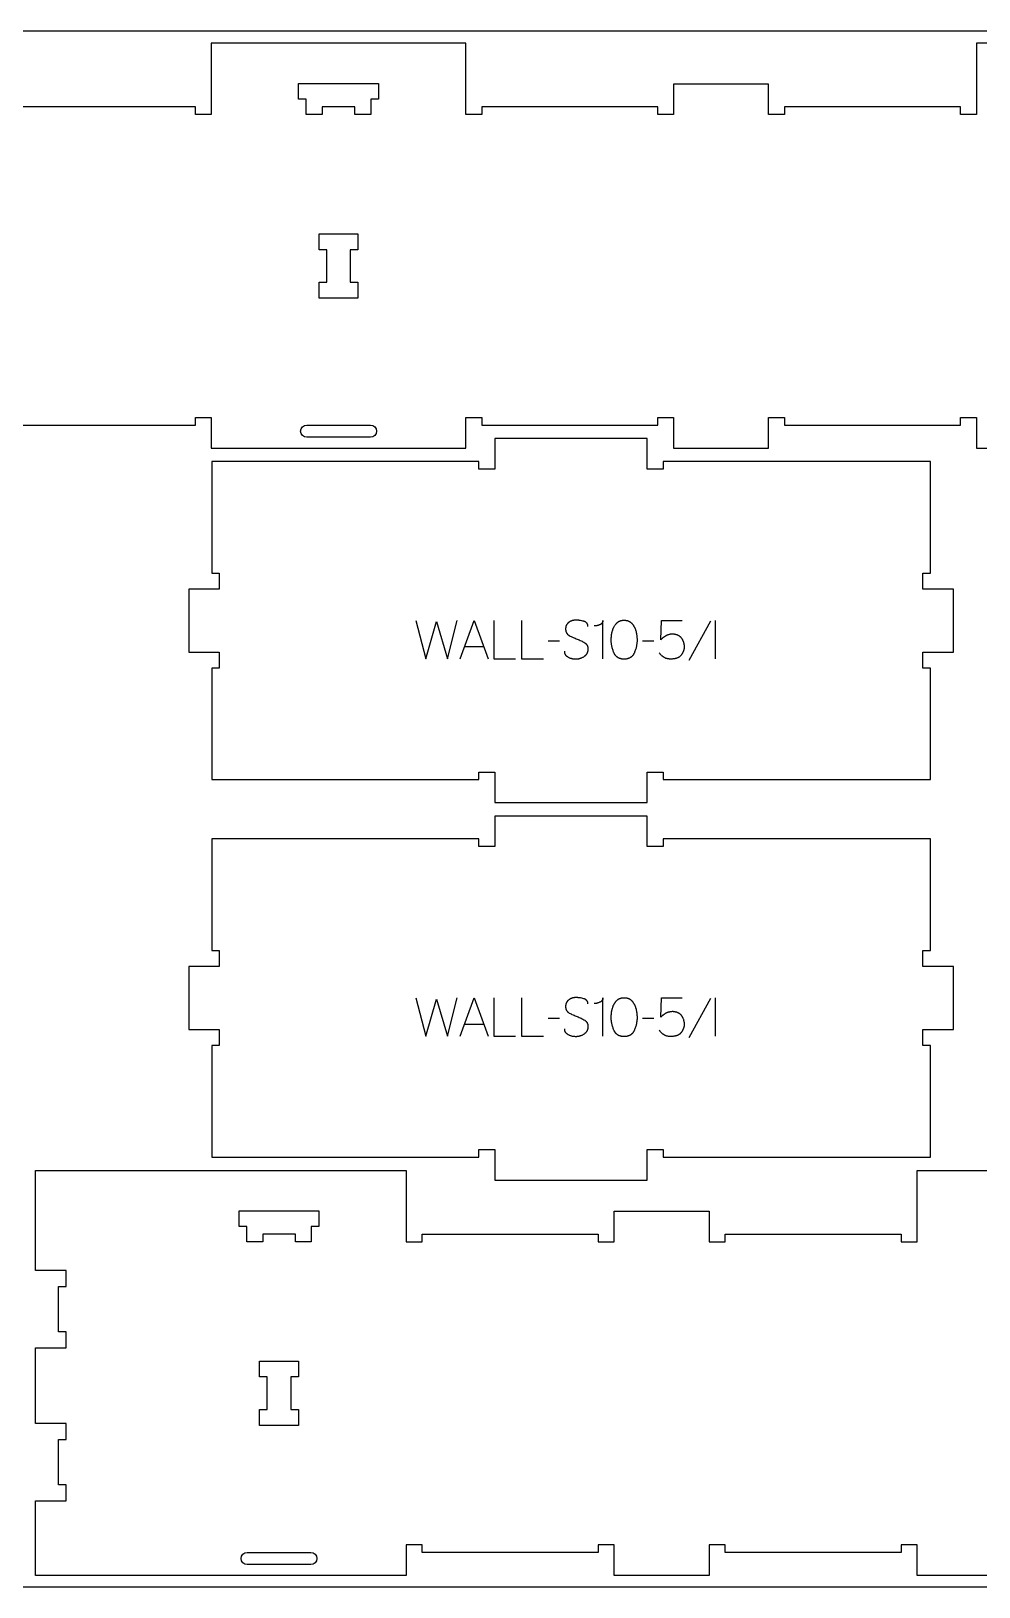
# Model space of a CAD drawing. Extents: x -7518 to -4335, y -10461 to -4867.
# Drawn here: x -6453 to -5710, y -8111 to -6891 of the extents above; entities that cross this region are included whole.
import ezdxf

# ---------------------------------------------------------------- set-up
doc = ezdxf.new("R2010")
doc.units = 0
for name, color, linetype in [('0_SHEET_SPRUCEPLY_2440X122', 1, 'CONTINUOUS'), ('1_ANYTOOL_1MMDEEP_LABELS_S', 2, 'CONTINUOUS'), ('3_ANYTOOL_CUTTHROUGH_INSID', 4, 'CONTINUOUS'), ('4_ANYTOOL_CUTTHROUGH_OUTSI', 5, 'CONTINUOUS')]:
    doc.layers.add(name, color=color, linetype=linetype)

msp = doc.modelspace()

# ---------------------------------------------------------------- linework, layer by layer
at = {"layer": '0_SHEET_SPRUCEPLY_2440X122'}
msp.add_lwpolyline([(-7146.3, -6891.2), (-7146.3, -8111.2), (-4706.3, -8111.2), (-4706.3, -6891.2)], close=True, dxfattribs=at)
at = {"layer": '1_ANYTOOL_1MMDEEP_LABELS_S'}
for points in [[(-6151.5, -7353.4), (-6143.8, -7383.4), (-6135.3, -7354.3), (-6126.8, -7383.4), (-6119.3, -7353.4)], [(-6116.8, -7383.4), (-6105.9, -7353.4), (-6094.8, -7383.4)], [(-6090.5, -7353.4), (-6090.5, -7383.4), (-6073.4, -7383.4)], [(-6068.7, -7353.4), (-6068.7, -7383.4), (-6051.6, -7383.4)], [(-6016.7, -7358), (-6016.7, -7357.8), (-6016.7, -7357.7), (-6016.7, -7357.6), (-6016.7, -7357.5), (-6016.8, -7357.5), (-6016.8, -7357.4), (-6016.8, -7357.3), (-6016.8, -7357.2), (-6016.8, -7357.1), (-6016.8, -7357), (-6016.8, -7356.9), (-6016.9, -7356.9), (-6016.9, -7356.8), (-6016.9, -7356.7), (-6016.9, -7356.6), (-6017, -7356.5), (-6017, -7356.5), (-6017, -7356.4), (-6017, -7356.3), (-6017.1, -7356.2), (-6017.1, -7356.2), (-6017.1, -7356.1), (-6017.2, -7356), (-6017.2, -7355.9), (-6017.3, -7355.9), (-6017.3, -7355.8), (-6017.4, -7355.7), (-6017.4, -7355.7), (-6017.4, -7355.6), (-6017.5, -7355.6), (-6017.5, -7355.5), (-6017.6, -7355.4), (-6017.6, -7355.4), (-6017.7, -7355.3), (-6017.8, -7355.2), (-6017.8, -7355.2), (-6017.9, -7355.1), (-6017.9, -7355.1), (-6018, -7355), (-6018.1, -7355), (-6018.1, -7354.9), (-6018.2, -7354.9), (-6018.3, -7354.8), (-6018.3, -7354.8), (-6018.4, -7354.7), (-6018.5, -7354.7), (-6018.6, -7354.6), (-6018.6, -7354.6), (-6018.7, -7354.5), (-6018.8, -7354.5), (-6018.9, -7354.4), (-6019.1, -7354.4), (-6019.2, -7354.3), (-6019.4, -7354.2), (-6019.6, -7354.1), (-6019.8, -7354.1), (-6020, -7354), (-6020.8, -7353.8), (-6021.6, -7353.6), (-6022.4, -7353.4), (-6023.2, -7353.3), (-6023.5, -7353.3), (-6023.9, -7353.2), (-6024.3, -7353.2), (-6024.7, -7353.1), (-6025, -7353.1), (-6025.4, -7353.1), (-6025.8, -7353.1), (-6026.1, -7353.1), (-6026.3, -7353.1), (-6026.5, -7353.1), (-6026.7, -7353.1), (-6026.9, -7353.1), (-6027.1, -7353.1), (-6027.3, -7353.1), (-6027.4, -7353.2), (-6027.6, -7353.2), (-6027.8, -7353.2), (-6028, -7353.3), (-6028.2, -7353.3), (-6028.4, -7353.3), (-6028.5, -7353.4), (-6028.7, -7353.4), (-6028.9, -7353.5), (-6029.1, -7353.5), (-6029.3, -7353.6), (-6029.4, -7353.7), (-6029.6, -7353.7), (-6029.8, -7353.8), (-6029.9, -7353.9), (-6030.1, -7353.9), (-6030.3, -7354), (-6030.4, -7354.1), (-6030.6, -7354.2), (-6030.8, -7354.3), (-6030.9, -7354.4), (-6031.1, -7354.5), (-6031.3, -7354.6), (-6031.4, -7354.7), (-6031.6, -7354.8), (-6031.7, -7354.9), (-6031.9, -7355), (-6032, -7355.1), (-6032.2, -7355.3), (-6032.3, -7355.4), (-6032.4, -7355.5), (-6032.6, -7355.6), (-6032.7, -7355.8), (-6032.8, -7355.9), (-6032.9, -7356), (-6033, -7356.2), (-6033.1, -7356.3), (-6033.2, -7356.5), (-6033.3, -7356.6), (-6033.4, -7356.8), (-6033.5, -7356.9), (-6033.6, -7357.1), (-6033.7, -7357.3), (-6033.7, -7357.4), (-6033.8, -7357.6), (-6033.9, -7357.8), (-6033.9, -7358), (-6034, -7358.1), (-6034, -7358.3), (-6034.1, -7358.5), (-6034.1, -7358.7), (-6034.1, -7358.9), (-6034.1, -7359.1), (-6034.2, -7359.3), (-6034.2, -7359.5), (-6034.2, -7359.7), (-6034.2, -7359.9), (-6034.2, -7360.1), (-6034.2, -7360.3), (-6034.2, -7360.5), (-6034.2, -7360.7), (-6034.2, -7360.9), (-6034.1, -7361.1), (-6034.1, -7361.3), (-6034.1, -7361.5), (-6034, -7361.7), (-6034, -7361.9), (-6033.9, -7362.1), (-6033.9, -7362.3), (-6033.8, -7362.4), (-6033.8, -7362.5), (-6033.7, -7362.6), (-6033.7, -7362.7), (-6033.7, -7362.8), (-6033.6, -7362.9), (-6033.6, -7362.9), (-6033.5, -7363), (-6033.5, -7363.1), (-6033.5, -7363.2), (-6033.4, -7363.3), (-6033.4, -7363.3), (-6033.3, -7363.4), (-6033.3, -7363.5), (-6033.2, -7363.6), (-6033.2, -7363.6), (-6033.1, -7363.7), (-6033, -7363.8), (-6033, -7363.8), (-6032.9, -7363.9), (-6032.9, -7364), (-6032.8, -7364.1), (-6032.7, -7364.1), (-6032.7, -7364.2), (-6032.6, -7364.3), (-6032.5, -7364.4), (-6032.3, -7364.5), (-6032.2, -7364.6), (-6032, -7364.7), (-6031.9, -7364.8), (-6031.7, -7365), (-6031.6, -7365.1), (-6031.4, -7365.2), (-6030.7, -7365.6), (-6029.9, -7365.9), (-6029.2, -7366.3), (-6028.4, -7366.7), (-6027.6, -7367), (-6026.8, -7367.3), (-6026, -7367.7), (-6025.2, -7368), (-6024.4, -7368.3), (-6023.6, -7368.6), (-6022.8, -7369), (-6022, -7369.3), (-6021.3, -7369.7), (-6020.6, -7370.1), (-6019.9, -7370.5), (-6019.2, -7370.9), (-6019, -7371), (-6018.8, -7371.1), (-6018.7, -7371.2), (-6018.6, -7371.3), (-6018.5, -7371.4), (-6018.5, -7371.4), (-6018.4, -7371.5), (-6018.3, -7371.6), (-6018.3, -7371.6), (-6018.2, -7371.7), (-6018.1, -7371.8), (-6018.1, -7371.8), (-6018, -7371.9), (-6017.9, -7372), (-6017.9, -7372), (-6017.8, -7372.1), (-6017.8, -7372.2), (-6017.7, -7372.2), (-6017.7, -7372.3), (-6017.6, -7372.4), (-6017.6, -7372.5), (-6017.5, -7372.6), (-6017.5, -7372.6), (-6017.4, -7372.7), (-6017.4, -7372.8), (-6017.3, -7372.9), (-6017.3, -7373), (-6017.3, -7373), (-6017.2, -7373.1), (-6017.2, -7373.2), (-6017.1, -7373.3), (-6017.1, -7373.4), (-6017.1, -7373.5), (-6017, -7373.6), (-6017, -7373.7), (-6017, -7373.7), (-6017, -7373.8), (-6016.9, -7374), (-6016.9, -7374.2), (-6016.8, -7374.4), (-6016.8, -7374.6), (-6016.8, -7374.8), (-6016.8, -7375), (-6016.7, -7375.2), (-6016.7, -7375.4), (-6016.7, -7375.7), (-6016.7, -7375.9), (-6016.8, -7376.1), (-6016.8, -7376.3), (-6016.8, -7376.6), (-6016.8, -7376.8), (-6016.8, -7377), (-6016.9, -7377.3), (-6016.9, -7377.5), (-6017, -7377.7), (-6017, -7377.9), (-6017.1, -7378.1), (-6017.1, -7378.3), (-6017.2, -7378.5), (-6017.3, -7378.7), (-6017.4, -7378.9), (-6017.4, -7379.1), (-6017.5, -7379.2), (-6017.6, -7379.4), (-6017.7, -7379.6), (-6017.8, -7379.8), (-6017.9, -7379.9), (-6018, -7380.1), (-6018.1, -7380.3), (-6018.3, -7380.4), (-6018.4, -7380.6), (-6018.5, -7380.7), (-6018.7, -7380.9), (-6018.8, -7381), (-6019, -7381.1), (-6019.1, -7381.3), (-6019.3, -7381.4), (-6019.4, -7381.5), (-6019.6, -7381.7), (-6019.8, -7381.8), (-6019.9, -7381.9), (-6020.3, -7382.1), (-6020.7, -7382.3), (-6021, -7382.5), (-6021.4, -7382.7), (-6021.8, -7382.9), (-6022.2, -7383), (-6022.3, -7383.1), (-6022.5, -7383.2), (-6022.7, -7383.2), (-6022.9, -7383.3), (-6023.1, -7383.3), (-6023.3, -7383.4), (-6023.5, -7383.4), (-6023.7, -7383.5), (-6023.9, -7383.5), (-6024.1, -7383.6), (-6024.3, -7383.6), (-6024.5, -7383.6), (-6024.7, -7383.7), (-6024.9, -7383.7), (-6025.3, -7383.7), (-6025.7, -7383.8), (-6026.1, -7383.8), (-6026.5, -7383.8), (-6027, -7383.7), (-6027.4, -7383.7), (-6027.8, -7383.7), (-6028.2, -7383.6), (-6028.5, -7383.6), (-6028.9, -7383.5), (-6029.3, -7383.4), (-6029.7, -7383.3), (-6030.1, -7383.2), (-6030.4, -7383.1), (-6030.8, -7382.9), (-6031.1, -7382.8), (-6031.5, -7382.6), (-6031.9, -7382.4), (-6032.2, -7382.2), (-6032.4, -7382.1), (-6032.5, -7382), (-6032.7, -7381.9), (-6032.8, -7381.8), (-6033, -7381.7), (-6033.1, -7381.6), (-6033.3, -7381.5), (-6033.4, -7381.3), (-6033.5, -7381.2), (-6033.6, -7381.1), (-6033.8, -7381), (-6033.9, -7380.8), (-6033.9, -7380.8), (-6034, -7380.7), (-6034, -7380.6), (-6034.1, -7380.5), (-6034.1, -7380.5), (-6034.2, -7380.4), (-6034.2, -7380.3), (-6034.3, -7380.3), (-6034.3, -7380.2), (-6034.3, -7380.1), (-6034.4, -7380), (-6034.4, -7380), (-6034.5, -7379.9), (-6034.5, -7379.8), (-6034.5, -7379.7), (-6034.6, -7379.7), (-6034.6, -7379.6), (-6034.6, -7379.5), (-6034.6, -7379.4), (-6034.7, -7379.3), (-6034.7, -7379.2), (-6034.8, -7379), (-6034.8, -7378.8), (-6034.8, -7378.7), (-6034.9, -7378.5), (-6034.9, -7378.3), (-6034.9, -7378.1), (-6034.9, -7377.9), (-6034.9, -7377.7), (-6034.9, -7377.5)], [(-6004.9, -7383.4), (-6004.9, -7353.4), (-6004.9, -7353.5), (-6004.9, -7353.7), (-6004.9, -7353.8), (-6005, -7354), (-6005, -7354.1), (-6005, -7354.2), (-6005.1, -7354.4), (-6005.1, -7354.5), (-6005.2, -7354.6), (-6005.2, -7354.8), (-6005.3, -7354.8), (-6005.3, -7354.9), (-6005.3, -7354.9), (-6005.4, -7355), (-6005.4, -7355.1), (-6005.4, -7355.1), (-6005.5, -7355.2), (-6005.5, -7355.2), (-6005.5, -7355.3), (-6005.6, -7355.3), (-6005.6, -7355.4), (-6005.7, -7355.4), (-6005.7, -7355.5), (-6005.7, -7355.6), (-6005.8, -7355.6), (-6005.8, -7355.7), (-6005.9, -7355.7), (-6005.9, -7355.8), (-6006, -7355.8), (-6006, -7355.9), (-6006.1, -7355.9), (-6006.1, -7355.9), (-6006.2, -7356), (-6006.3, -7356.1), (-6006.4, -7356.2), (-6006.6, -7356.3), (-6006.7, -7356.4), (-6006.8, -7356.4), (-6006.9, -7356.5), (-6007.1, -7356.6), (-6007.2, -7356.7), (-6007.3, -7356.7), (-6007.5, -7356.8), (-6007.8, -7356.9), (-6008, -7357), (-6008.3, -7357.1), (-6008.6, -7357.2), (-6008.9, -7357.3), (-6009.2, -7357.4), (-6009.4, -7357.4), (-6009.7, -7357.5), (-6010, -7357.6), (-6010.3, -7357.6), (-6010.5, -7357.7), (-6010.8, -7357.7), (-6011.1, -7357.7), (-6011.3, -7357.7), (-6011.6, -7357.7), (-6011.8, -7357.7)], [(-5960.8, -7378.7), (-5960.6, -7379), (-5960.4, -7379.2), (-5960.2, -7379.5), (-5960, -7379.8), (-5959.8, -7380), (-5959.5, -7380.3), (-5959.3, -7380.5), (-5959, -7380.7), (-5958.8, -7381), (-5958.5, -7381.2), (-5958.3, -7381.4), (-5958, -7381.6), (-5957.8, -7381.7), (-5957.5, -7381.9), (-5957.2, -7382.1), (-5956.9, -7382.2), (-5956.7, -7382.4), (-5956.4, -7382.5), (-5956.1, -7382.6), (-5955.8, -7382.8), (-5955.5, -7382.9), (-5955.2, -7383), (-5954.9, -7383), (-5954.6, -7383.1), (-5954.2, -7383.2), (-5953.9, -7383.3), (-5953.6, -7383.3), (-5953.3, -7383.3), (-5952.9, -7383.4), (-5952.6, -7383.4), (-5952.2, -7383.4), (-5951.9, -7383.4), (-5951.5, -7383.4), (-5951.1, -7383.4), (-5950.7, -7383.4), (-5950.3, -7383.4), (-5949.9, -7383.3), (-5949.5, -7383.3), (-5949.1, -7383.2), (-5948.7, -7383.2), (-5948.4, -7383.1), (-5948, -7383), (-5947.7, -7382.9), (-5947.3, -7382.8), (-5947, -7382.7), (-5946.7, -7382.6), (-5946.3, -7382.5), (-5946, -7382.4), (-5945.9, -7382.3), (-5945.7, -7382.2), (-5945.6, -7382.2), (-5945.4, -7382.1), (-5945.3, -7382), (-5945.1, -7381.9), (-5945, -7381.8), (-5944.8, -7381.7), (-5944.7, -7381.6), (-5944.6, -7381.5), (-5944.4, -7381.4), (-5944.3, -7381.3), (-5944.2, -7381.2), (-5944, -7381), (-5943.9, -7380.9), (-5943.8, -7380.8), (-5943.6, -7380.6), (-5943.5, -7380.5), (-5943.4, -7380.4), (-5943.3, -7380.2), (-5943.2, -7380.1), (-5943, -7379.9), (-5942.9, -7379.7), (-5942.8, -7379.6), (-5942.7, -7379.4), (-5942.6, -7379.2), (-5942.5, -7379.1), (-5942.4, -7378.9), (-5942.2, -7378.5), (-5942, -7378.1), (-5941.9, -7377.9), (-5941.8, -7377.6), (-5941.7, -7377.4), (-5941.6, -7377.1), (-5941.5, -7376.9), (-5941.4, -7376.6), (-5941.3, -7376.4), (-5941.3, -7376.2), (-5941.2, -7375.9), (-5941.2, -7375.7), (-5941.1, -7375.4), (-5941.1, -7375.2), (-5941.1, -7375), (-5941.1, -7374.7), (-5941, -7374.5), (-5941, -7374.2), (-5941, -7374), (-5941, -7373.7), (-5941.1, -7373.5), (-5941.1, -7373.2), (-5941.1, -7372.9), (-5941.1, -7372.7), (-5941.2, -7372.4), (-5941.2, -7372.2), (-5941.2, -7371.9), (-5941.3, -7371.7), (-5941.3, -7371.5), (-5941.4, -7371.2), (-5941.4, -7371), (-5941.5, -7370.8), (-5941.6, -7370.5), (-5941.6, -7370.3), (-5941.7, -7370.1), (-5941.8, -7369.9), (-5941.9, -7369.6), (-5942, -7369.4), (-5942.1, -7369.2), (-5942.2, -7369), (-5942.3, -7368.8), (-5942.4, -7368.6), (-5942.5, -7368.4), (-5942.6, -7368.2), (-5942.7, -7368), (-5942.9, -7367.8), (-5943, -7367.6), (-5943.1, -7367.4), (-5943.3, -7367.2), (-5943.4, -7367), (-5943.6, -7366.9), (-5943.7, -7366.7), (-5943.9, -7366.5), (-5944.1, -7366.4), (-5944.2, -7366.2), (-5944.4, -7366.1), (-5944.6, -7365.9), (-5944.8, -7365.8), (-5945, -7365.6), (-5945.1, -7365.5), (-5945.3, -7365.4), (-5945.5, -7365.3), (-5945.7, -7365.2), (-5945.9, -7365.1), (-5946.2, -7365), (-5946.4, -7364.9), (-5946.6, -7364.8), (-5946.8, -7364.7), (-5947, -7364.6), (-5947.3, -7364.5), (-5947.5, -7364.5), (-5947.8, -7364.4), (-5948, -7364.4), (-5948.2, -7364.3), (-5948.5, -7364.3), (-5948.8, -7364.2), (-5949, -7364.2), (-5949.3, -7364.2), (-5949.5, -7364.2), (-5949.8, -7364.1), (-5950.1, -7364.1), (-5950.4, -7364.1), (-5950.7, -7364.1), (-5951.1, -7364.2), (-5951.4, -7364.2), (-5951.8, -7364.2), (-5952.1, -7364.2), (-5952.4, -7364.3), (-5952.7, -7364.4), (-5953, -7364.4), (-5953.4, -7364.5), (-5953.7, -7364.6), (-5954, -7364.7), (-5954.3, -7364.8), (-5954.6, -7364.9), (-5954.8, -7365), (-5955.1, -7365.1), (-5955.4, -7365.3), (-5955.7, -7365.4), (-5955.9, -7365.6), (-5956.2, -7365.7), (-5956.5, -7365.9), (-5956.7, -7366.1), (-5957, -7366.3), (-5957.3, -7366.4), (-5957.5, -7366.6), (-5957.8, -7366.8), (-5958.1, -7367), (-5958.3, -7367.3), (-5958.6, -7367.5), (-5959.1, -7368), (-5959.6, -7368.5), (-5958.9, -7353.4), (-5942.7, -7353.4)], [(-5920.5, -7353.9), (-5937.7, -7384.7)], [(-5917, -7353.4), (-5917, -7383.4)], [(-6113.3, -7373.9), (-6098.4, -7373.9)], [(-6039, -7369.5), (-6047.8, -7369.6)], [(-5965.1, -7369.5), (-5973.9, -7369.6)], [(-6016.7, -7654), (-6016.7, -7653.8), (-6016.7, -7653.7), (-6016.7, -7653.6), (-6016.7, -7653.5), (-6016.8, -7653.5), (-6016.8, -7653.4), (-6016.8, -7653.3), (-6016.8, -7653.2), (-6016.8, -7653.1), (-6016.8, -7653), (-6016.8, -7652.9), (-6016.9, -7652.9), (-6016.9, -7652.8), (-6016.9, -7652.7), (-6016.9, -7652.6), (-6017, -7652.5), (-6017, -7652.5), (-6017, -7652.4), (-6017, -7652.3), (-6017.1, -7652.2), (-6017.1, -7652.2), (-6017.1, -7652.1), (-6017.2, -7652), (-6017.2, -7651.9), (-6017.3, -7651.9), (-6017.3, -7651.8), (-6017.4, -7651.7), (-6017.4, -7651.7), (-6017.4, -7651.6), (-6017.5, -7651.6), (-6017.5, -7651.5), (-6017.6, -7651.4), (-6017.6, -7651.4), (-6017.7, -7651.3), (-6017.8, -7651.2), (-6017.8, -7651.2), (-6017.9, -7651.1), (-6017.9, -7651.1), (-6018, -7651), (-6018.1, -7651), (-6018.1, -7650.9), (-6018.2, -7650.9), (-6018.3, -7650.8), (-6018.3, -7650.8), (-6018.4, -7650.7), (-6018.5, -7650.7), (-6018.6, -7650.6), (-6018.6, -7650.6), (-6018.7, -7650.5), (-6018.8, -7650.5), (-6018.9, -7650.4), (-6019.1, -7650.4), (-6019.2, -7650.3), (-6019.4, -7650.2), (-6019.6, -7650.1), (-6019.8, -7650.1), (-6020, -7650), (-6020.8, -7649.8), (-6021.6, -7649.6), (-6022.4, -7649.4), (-6023.2, -7649.3), (-6023.5, -7649.3), (-6023.9, -7649.2), (-6024.3, -7649.2), (-6024.7, -7649.1), (-6025, -7649.1), (-6025.4, -7649.1), (-6025.8, -7649.1), (-6026.1, -7649.1), (-6026.3, -7649.1), (-6026.5, -7649.1), (-6026.7, -7649.1), (-6026.9, -7649.1), (-6027.1, -7649.1), (-6027.3, -7649.1), (-6027.4, -7649.2), (-6027.6, -7649.2), (-6027.8, -7649.2), (-6028, -7649.3), (-6028.2, -7649.3), (-6028.4, -7649.3), (-6028.5, -7649.4), (-6028.7, -7649.4), (-6028.9, -7649.5), (-6029.1, -7649.5), (-6029.3, -7649.6), (-6029.4, -7649.7), (-6029.6, -7649.7), (-6029.8, -7649.8), (-6029.9, -7649.9), (-6030.1, -7649.9), (-6030.3, -7650), (-6030.4, -7650.1), (-6030.6, -7650.2), (-6030.8, -7650.3), (-6030.9, -7650.4), (-6031.1, -7650.5), (-6031.3, -7650.6), (-6031.4, -7650.7), (-6031.6, -7650.8), (-6031.7, -7650.9), (-6031.9, -7651), (-6032, -7651.1), (-6032.2, -7651.3), (-6032.3, -7651.4), (-6032.4, -7651.5), (-6032.6, -7651.6), (-6032.7, -7651.8), (-6032.8, -7651.9), (-6032.9, -7652), (-6033, -7652.2), (-6033.1, -7652.3), (-6033.2, -7652.5), (-6033.3, -7652.6), (-6033.4, -7652.8), (-6033.5, -7652.9), (-6033.6, -7653.1), (-6033.7, -7653.3), (-6033.7, -7653.4), (-6033.8, -7653.6), (-6033.9, -7653.8), (-6033.9, -7654), (-6034, -7654.1), (-6034, -7654.3), (-6034.1, -7654.5), (-6034.1, -7654.7), (-6034.1, -7654.9), (-6034.1, -7655.1), (-6034.2, -7655.3), (-6034.2, -7655.5), (-6034.2, -7655.7), (-6034.2, -7655.9), (-6034.2, -7656.1), (-6034.2, -7656.3), (-6034.2, -7656.5), (-6034.2, -7656.7), (-6034.2, -7656.9), (-6034.1, -7657.1), (-6034.1, -7657.3), (-6034.1, -7657.5), (-6034, -7657.7), (-6034, -7657.9), (-6033.9, -7658.1), (-6033.9, -7658.3), (-6033.8, -7658.4), (-6033.8, -7658.5), (-6033.7, -7658.6), (-6033.7, -7658.7), (-6033.7, -7658.8), (-6033.6, -7658.9), (-6033.6, -7658.9), (-6033.5, -7659), (-6033.5, -7659.1), (-6033.5, -7659.2), (-6033.4, -7659.3), (-6033.4, -7659.3), (-6033.3, -7659.4), (-6033.3, -7659.5), (-6033.2, -7659.6), (-6033.2, -7659.6), (-6033.1, -7659.7), (-6033, -7659.8), (-6033, -7659.8), (-6032.9, -7659.9), (-6032.9, -7660), (-6032.8, -7660.1), (-6032.7, -7660.1), (-6032.7, -7660.2), (-6032.6, -7660.3), (-6032.5, -7660.4), (-6032.3, -7660.5), (-6032.2, -7660.6), (-6032, -7660.7), (-6031.9, -7660.8), (-6031.7, -7661), (-6031.6, -7661.1), (-6031.4, -7661.2), (-6030.7, -7661.6), (-6029.9, -7661.9), (-6029.2, -7662.3), (-6028.4, -7662.7), (-6027.6, -7663), (-6026.8, -7663.3), (-6026, -7663.7), (-6025.2, -7664), (-6024.4, -7664.3), (-6023.6, -7664.6), (-6022.8, -7665), (-6022, -7665.3), (-6021.3, -7665.7), (-6020.6, -7666.1), (-6019.9, -7666.5), (-6019.2, -7666.9), (-6019, -7667), (-6018.8, -7667.1), (-6018.7, -7667.2), (-6018.6, -7667.3), (-6018.5, -7667.4), (-6018.5, -7667.4), (-6018.4, -7667.5), (-6018.3, -7667.6), (-6018.3, -7667.6), (-6018.2, -7667.7), (-6018.1, -7667.8), (-6018.1, -7667.8), (-6018, -7667.9), (-6017.9, -7668), (-6017.9, -7668), (-6017.8, -7668.1), (-6017.8, -7668.2), (-6017.7, -7668.2), (-6017.7, -7668.3), (-6017.6, -7668.4), (-6017.6, -7668.5), (-6017.5, -7668.6), (-6017.5, -7668.6), (-6017.4, -7668.7), (-6017.4, -7668.8), (-6017.3, -7668.9), (-6017.3, -7669), (-6017.3, -7669), (-6017.2, -7669.1), (-6017.2, -7669.2), (-6017.1, -7669.3), (-6017.1, -7669.4), (-6017.1, -7669.5), (-6017, -7669.6), (-6017, -7669.7), (-6017, -7669.7), (-6017, -7669.8), (-6016.9, -7670), (-6016.9, -7670.2), (-6016.8, -7670.4), (-6016.8, -7670.6), (-6016.8, -7670.8), (-6016.8, -7671), (-6016.7, -7671.2), (-6016.7, -7671.4), (-6016.7, -7671.7), (-6016.7, -7671.9), (-6016.8, -7672.1), (-6016.8, -7672.3), (-6016.8, -7672.6), (-6016.8, -7672.8), (-6016.8, -7673), (-6016.9, -7673.3), (-6016.9, -7673.5), (-6017, -7673.7), (-6017, -7673.9), (-6017.1, -7674.1), (-6017.1, -7674.3), (-6017.2, -7674.5), (-6017.3, -7674.7), (-6017.4, -7674.9), (-6017.4, -7675.1), (-6017.5, -7675.2), (-6017.6, -7675.4), (-6017.7, -7675.6), (-6017.8, -7675.8), (-6017.9, -7675.9), (-6018, -7676.1), (-6018.1, -7676.3), (-6018.3, -7676.4), (-6018.4, -7676.6), (-6018.5, -7676.7), (-6018.7, -7676.9), (-6018.8, -7677), (-6019, -7677.1), (-6019.1, -7677.3), (-6019.3, -7677.4), (-6019.4, -7677.5), (-6019.6, -7677.7), (-6019.8, -7677.8), (-6019.9, -7677.9), (-6020.3, -7678.1), (-6020.7, -7678.3), (-6021, -7678.5), (-6021.4, -7678.7), (-6021.8, -7678.9), (-6022.2, -7679), (-6022.3, -7679.1), (-6022.5, -7679.2), (-6022.7, -7679.2), (-6022.9, -7679.3), (-6023.1, -7679.3), (-6023.3, -7679.4), (-6023.5, -7679.4), (-6023.7, -7679.5), (-6023.9, -7679.5), (-6024.1, -7679.6), (-6024.3, -7679.6), (-6024.5, -7679.6), (-6024.7, -7679.7), (-6024.9, -7679.7), (-6025.3, -7679.7), (-6025.7, -7679.8), (-6026.1, -7679.8), (-6026.5, -7679.8), (-6027, -7679.7), (-6027.4, -7679.7), (-6027.8, -7679.7), (-6028.2, -7679.6), (-6028.5, -7679.6), (-6028.9, -7679.5), (-6029.3, -7679.4), (-6029.7, -7679.3), (-6030.1, -7679.2), (-6030.4, -7679.1), (-6030.8, -7678.9), (-6031.1, -7678.8), (-6031.5, -7678.6), (-6031.9, -7678.4), (-6032.2, -7678.2), (-6032.4, -7678.1), (-6032.5, -7678), (-6032.7, -7677.9), (-6032.8, -7677.8), (-6033, -7677.7), (-6033.1, -7677.6), (-6033.3, -7677.5), (-6033.4, -7677.3), (-6033.5, -7677.2), (-6033.6, -7677.1), (-6033.8, -7677), (-6033.9, -7676.8), (-6033.9, -7676.8), (-6034, -7676.7), (-6034, -7676.6), (-6034.1, -7676.5), (-6034.1, -7676.5), (-6034.2, -7676.4), (-6034.2, -7676.3), (-6034.3, -7676.3), (-6034.3, -7676.2), (-6034.3, -7676.1), (-6034.4, -7676), (-6034.4, -7676), (-6034.5, -7675.9), (-6034.5, -7675.8), (-6034.5, -7675.7), (-6034.6, -7675.7), (-6034.6, -7675.6), (-6034.6, -7675.5), (-6034.6, -7675.4), (-6034.7, -7675.3), (-6034.7, -7675.2), (-6034.8, -7675), (-6034.8, -7674.8), (-6034.8, -7674.7), (-6034.9, -7674.5), (-6034.9, -7674.3), (-6034.9, -7674.1), (-6034.9, -7673.9), (-6034.9, -7673.7), (-6034.9, -7673.5)], [(-6004.9, -7679.4), (-6004.9, -7649.4), (-6004.9, -7649.5), (-6004.9, -7649.7), (-6004.9, -7649.8), (-6005, -7650), (-6005, -7650.1), (-6005, -7650.2), (-6005.1, -7650.4), (-6005.1, -7650.5), (-6005.2, -7650.6), (-6005.2, -7650.8), (-6005.3, -7650.8), (-6005.3, -7650.9), (-6005.3, -7650.9), (-6005.4, -7651), (-6005.4, -7651.1), (-6005.4, -7651.1), (-6005.5, -7651.2), (-6005.5, -7651.2), (-6005.5, -7651.3), (-6005.6, -7651.3), (-6005.6, -7651.4), (-6005.7, -7651.4), (-6005.7, -7651.5), (-6005.7, -7651.6), (-6005.8, -7651.6), (-6005.8, -7651.7), (-6005.9, -7651.7), (-6005.9, -7651.8), (-6006, -7651.8), (-6006, -7651.9), (-6006.1, -7651.9), (-6006.1, -7651.9), (-6006.2, -7652), (-6006.3, -7652.1), (-6006.4, -7652.2), (-6006.6, -7652.3), (-6006.7, -7652.4), (-6006.8, -7652.4), (-6006.9, -7652.5), (-6007.1, -7652.6), (-6007.2, -7652.7), (-6007.3, -7652.7), (-6007.5, -7652.8), (-6007.8, -7652.9), (-6008, -7653), (-6008.3, -7653.1), (-6008.6, -7653.2), (-6008.9, -7653.3), (-6009.2, -7653.4), (-6009.4, -7653.4), (-6009.7, -7653.5), (-6010, -7653.6), (-6010.3, -7653.6), (-6010.5, -7653.7), (-6010.8, -7653.7), (-6011.1, -7653.7), (-6011.3, -7653.7), (-6011.6, -7653.7), (-6011.8, -7653.7)], [(-6151.5, -7649.4), (-6143.8, -7679.4), (-6135.3, -7650.3), (-6126.8, -7679.4), (-6119.3, -7649.4)], [(-6116.8, -7679.4), (-6105.9, -7649.4), (-6094.8, -7679.4)], [(-6090.5, -7649.4), (-6090.5, -7679.4), (-6073.4, -7679.4)], [(-6068.7, -7649.4), (-6068.7, -7679.4), (-6051.6, -7679.4)], [(-5960.8, -7674.7), (-5960.6, -7675), (-5960.4, -7675.2), (-5960.2, -7675.5), (-5960, -7675.8), (-5959.8, -7676), (-5959.5, -7676.3), (-5959.3, -7676.5), (-5959, -7676.7), (-5958.8, -7677), (-5958.5, -7677.2), (-5958.3, -7677.4), (-5958, -7677.6), (-5957.8, -7677.7), (-5957.5, -7677.9), (-5957.2, -7678.1), (-5956.9, -7678.2), (-5956.7, -7678.4), (-5956.4, -7678.5), (-5956.1, -7678.6), (-5955.8, -7678.8), (-5955.5, -7678.9), (-5955.2, -7679), (-5954.9, -7679), (-5954.6, -7679.1), (-5954.2, -7679.2), (-5953.9, -7679.3), (-5953.6, -7679.3), (-5953.3, -7679.3), (-5952.9, -7679.4), (-5952.6, -7679.4), (-5952.2, -7679.4), (-5951.9, -7679.4), (-5951.5, -7679.4), (-5951.1, -7679.4), (-5950.7, -7679.4), (-5950.3, -7679.4), (-5949.9, -7679.3), (-5949.5, -7679.3), (-5949.1, -7679.2), (-5948.7, -7679.2), (-5948.4, -7679.1), (-5948, -7679), (-5947.7, -7678.9), (-5947.3, -7678.8), (-5947, -7678.7), (-5946.7, -7678.6), (-5946.3, -7678.5), (-5946, -7678.4), (-5945.9, -7678.3), (-5945.7, -7678.2), (-5945.6, -7678.2), (-5945.4, -7678.1), (-5945.3, -7678), (-5945.1, -7677.9), (-5945, -7677.8), (-5944.8, -7677.7), (-5944.7, -7677.6), (-5944.6, -7677.5), (-5944.4, -7677.4), (-5944.3, -7677.3), (-5944.2, -7677.2), (-5944, -7677), (-5943.9, -7676.9), (-5943.8, -7676.8), (-5943.6, -7676.6), (-5943.5, -7676.5), (-5943.4, -7676.4), (-5943.3, -7676.2), (-5943.2, -7676.1), (-5943, -7675.9), (-5942.9, -7675.7), (-5942.8, -7675.6), (-5942.7, -7675.4), (-5942.6, -7675.2), (-5942.5, -7675.1), (-5942.4, -7674.9), (-5942.2, -7674.5), (-5942, -7674.1), (-5941.9, -7673.9), (-5941.8, -7673.6), (-5941.7, -7673.4), (-5941.6, -7673.1), (-5941.5, -7672.9), (-5941.4, -7672.6), (-5941.3, -7672.4), (-5941.3, -7672.2), (-5941.2, -7671.9), (-5941.2, -7671.7), (-5941.1, -7671.4), (-5941.1, -7671.2), (-5941.1, -7671), (-5941.1, -7670.7), (-5941, -7670.5), (-5941, -7670.2), (-5941, -7670), (-5941, -7669.7), (-5941.1, -7669.5), (-5941.1, -7669.2), (-5941.1, -7668.9), (-5941.1, -7668.7), (-5941.2, -7668.4), (-5941.2, -7668.2), (-5941.2, -7667.9), (-5941.3, -7667.7), (-5941.3, -7667.5), (-5941.4, -7667.2), (-5941.4, -7667), (-5941.5, -7666.8), (-5941.6, -7666.5), (-5941.6, -7666.3), (-5941.7, -7666.1), (-5941.8, -7665.9), (-5941.9, -7665.6), (-5942, -7665.4), (-5942.1, -7665.2), (-5942.2, -7665), (-5942.3, -7664.8), (-5942.4, -7664.6), (-5942.5, -7664.4), (-5942.6, -7664.2), (-5942.7, -7664), (-5942.9, -7663.8), (-5943, -7663.6), (-5943.1, -7663.4), (-5943.3, -7663.2), (-5943.4, -7663), (-5943.6, -7662.9), (-5943.7, -7662.7), (-5943.9, -7662.5), (-5944.1, -7662.4), (-5944.2, -7662.2), (-5944.4, -7662.1), (-5944.6, -7661.9), (-5944.8, -7661.8), (-5945, -7661.6), (-5945.1, -7661.5), (-5945.3, -7661.4), (-5945.5, -7661.3), (-5945.7, -7661.2), (-5945.9, -7661.1), (-5946.2, -7661), (-5946.4, -7660.9), (-5946.6, -7660.8), (-5946.8, -7660.7), (-5947, -7660.6), (-5947.3, -7660.5), (-5947.5, -7660.5), (-5947.8, -7660.4), (-5948, -7660.4), (-5948.2, -7660.3), (-5948.5, -7660.3), (-5948.8, -7660.2), (-5949, -7660.2), (-5949.3, -7660.2), (-5949.5, -7660.2), (-5949.8, -7660.1), (-5950.1, -7660.1), (-5950.4, -7660.1), (-5950.7, -7660.1), (-5951.1, -7660.2), (-5951.4, -7660.2), (-5951.8, -7660.2), (-5952.1, -7660.2), (-5952.4, -7660.3), (-5952.7, -7660.4), (-5953, -7660.4), (-5953.4, -7660.5), (-5953.7, -7660.6), (-5954, -7660.7), (-5954.3, -7660.8), (-5954.6, -7660.9), (-5954.8, -7661), (-5955.1, -7661.1), (-5955.4, -7661.3), (-5955.7, -7661.4), (-5955.9, -7661.6), (-5956.2, -7661.7), (-5956.5, -7661.9), (-5956.7, -7662.1), (-5957, -7662.3), (-5957.3, -7662.4), (-5957.5, -7662.6), (-5957.8, -7662.8), (-5958.1, -7663), (-5958.3, -7663.3), (-5958.6, -7663.5), (-5959.1, -7664), (-5959.6, -7664.5), (-5958.9, -7649.4), (-5942.7, -7649.4)], [(-5920.5, -7649.9), (-5937.7, -7680.7)], [(-5917, -7649.4), (-5917, -7679.4)], [(-6113.3, -7669.9), (-6098.4, -7669.9)], [(-6039, -7665.5), (-6047.8, -7665.6)], [(-5965.1, -7665.5), (-5973.9, -7665.6)]]:
    msp.add_lwpolyline(points, dxfattribs=at)
for points in [[(-5988.4, -7353.2), (-5988, -7353.2), (-5987.6, -7353.2), (-5987.4, -7353.2), (-5987.3, -7353.2), (-5987.1, -7353.2), (-5986.9, -7353.3), (-5986.7, -7353.3), (-5986.6, -7353.3), (-5986.4, -7353.3), (-5986.2, -7353.4), (-5986.1, -7353.4), (-5985.9, -7353.5), (-5985.8, -7353.5), (-5985.6, -7353.5), (-5985.5, -7353.6), (-5985.3, -7353.6), (-5985.2, -7353.7), (-5985, -7353.8), (-5984.9, -7353.8), (-5984.7, -7353.9), (-5984.6, -7353.9), (-5984.4, -7354), (-5984.3, -7354.1), (-5984.2, -7354.2), (-5984, -7354.2), (-5983.9, -7354.3), (-5983.8, -7354.4), (-5983.6, -7354.5), (-5983.5, -7354.6), (-5983.4, -7354.7), (-5983.1, -7354.9), (-5982.9, -7355.1), (-5982.7, -7355.3), (-5982.4, -7355.5), (-5982.2, -7355.7), (-5982, -7355.9), (-5981.8, -7356.2), (-5981.6, -7356.4), (-5981.4, -7356.7), (-5981.2, -7356.9), (-5981.1, -7357.2), (-5980.9, -7357.4), (-5980.7, -7357.7), (-5980.6, -7358), (-5980.4, -7358.3), (-5980.3, -7358.5), (-5980.1, -7358.8), (-5980, -7359.1), (-5979.8, -7359.4), (-5979.7, -7359.7), (-5979.6, -7360), (-5979.5, -7360.4), (-5979.4, -7360.7), (-5979.3, -7361), (-5979.2, -7361.3), (-5979.1, -7361.6), (-5979, -7361.9), (-5978.9, -7362.3), (-5978.8, -7362.6), (-5978.8, -7362.9), (-5978.6, -7363.6), (-5978.5, -7364.3), (-5978.4, -7365), (-5978.4, -7365.6), (-5978.3, -7366.3), (-5978.3, -7366.9), (-5978.2, -7367.6), (-5978.2, -7368.2), (-5978.2, -7368.8), (-5978.2, -7369.4), (-5978.2, -7370), (-5978.3, -7370.7), (-5978.3, -7371.3), (-5978.4, -7371.9), (-5978.5, -7372.5), (-5978.6, -7373.1), (-5978.7, -7373.7), (-5978.9, -7374.4), (-5979, -7375), (-5979.2, -7375.6), (-5979.4, -7376.2), (-5979.6, -7376.8), (-5979.8, -7377.5), (-5980.1, -7378.1), (-5980.3, -7378.7), (-5980.5, -7379), (-5980.6, -7379.3), (-5980.7, -7379.6), (-5980.8, -7379.7), (-5980.9, -7379.9), (-5981, -7380), (-5981.1, -7380.1), (-5981.2, -7380.3), (-5981.2, -7380.4), (-5981.3, -7380.5), (-5981.4, -7380.6), (-5981.5, -7380.8), (-5981.6, -7380.9), (-5981.7, -7381), (-5981.8, -7381.1), (-5981.9, -7381.2), (-5982, -7381.3), (-5982.1, -7381.4), (-5982.2, -7381.5), (-5982.3, -7381.6), (-5982.4, -7381.7), (-5982.6, -7381.8), (-5982.7, -7381.9), (-5982.8, -7382), (-5982.9, -7382.1), (-5983, -7382.2), (-5983.1, -7382.3), (-5983.3, -7382.4), (-5983.4, -7382.4), (-5983.5, -7382.5), (-5983.6, -7382.6), (-5983.8, -7382.7), (-5983.9, -7382.7), (-5984, -7382.8), (-5984.2, -7382.9), (-5984.3, -7382.9), (-5984.5, -7383), (-5984.6, -7383), (-5984.7, -7383.1), (-5984.9, -7383.1), (-5985, -7383.2), (-5985.2, -7383.2), (-5985.3, -7383.3), (-5985.5, -7383.3), (-5985.6, -7383.4), (-5985.9, -7383.4), (-5986.3, -7383.5), (-5986.6, -7383.6), (-5986.9, -7383.6), (-5987.3, -7383.6), (-5987.6, -7383.7), (-5988, -7383.7), (-5988.4, -7383.7), (-5988.7, -7383.7), (-5989.1, -7383.7), (-5989.4, -7383.6), (-5989.8, -7383.6), (-5990.1, -7383.6), (-5990.4, -7383.5), (-5990.7, -7383.4), (-5990.9, -7383.4), (-5991.1, -7383.4), (-5991.2, -7383.3), (-5991.4, -7383.3), (-5991.5, -7383.2), (-5991.7, -7383.2), (-5991.8, -7383.1), (-5991.9, -7383.1), (-5992.1, -7383), (-5992.2, -7383), (-5992.4, -7382.9), (-5992.5, -7382.8), (-5992.6, -7382.8), (-5992.8, -7382.7), (-5992.9, -7382.6), (-5993, -7382.6), (-5993.2, -7382.5), (-5993.3, -7382.4), (-5993.4, -7382.3), (-5993.5, -7382.3), (-5993.6, -7382.2), (-5993.8, -7382.1), (-5993.9, -7382), (-5994, -7381.9), (-5994.1, -7381.8), (-5994.2, -7381.7), (-5994.3, -7381.6), (-5994.4, -7381.5), (-5994.5, -7381.4), (-5994.6, -7381.3), (-5994.7, -7381.2), (-5994.8, -7381.1), (-5994.9, -7381), (-5995, -7380.9), (-5995.1, -7380.7), (-5995.2, -7380.6), (-5995.3, -7380.5), (-5995.4, -7380.4), (-5995.5, -7380.2), (-5995.6, -7380.1), (-5995.7, -7380), (-5995.7, -7379.8), (-5995.8, -7379.7), (-5995.9, -7379.6), (-5996, -7379.3), (-5996.2, -7379), (-5996.3, -7378.7), (-5996.6, -7378), (-5996.8, -7377.4), (-5997, -7376.8), (-5997.2, -7376.2), (-5997.4, -7375.5), (-5997.6, -7374.9), (-5997.8, -7374.3), (-5997.9, -7373.7), (-5998, -7373.1), (-5998.1, -7372.4), (-5998.2, -7371.8), (-5998.3, -7371.2), (-5998.4, -7370.6), (-5998.4, -7370), (-5998.4, -7369.4), (-5998.4, -7368.8), (-5998.4, -7368.1), (-5998.4, -7367.5), (-5998.4, -7366.9), (-5998.3, -7366.2), (-5998.2, -7365.6), (-5998.2, -7364.9), (-5998.1, -7364.3), (-5998, -7363.6), (-5997.9, -7363.2), (-5997.9, -7362.9), (-5997.8, -7362.6), (-5997.7, -7362.2), (-5997.6, -7361.9), (-5997.5, -7361.6), (-5997.4, -7361.3), (-5997.3, -7360.9), (-5997.2, -7360.6), (-5997.1, -7360.3), (-5997, -7360), (-5996.9, -7359.7), (-5996.8, -7359.4), (-5996.6, -7359.1), (-5996.5, -7358.8), (-5996.4, -7358.5), (-5996.2, -7358.2), (-5996.1, -7358), (-5995.9, -7357.7), (-5995.7, -7357.4), (-5995.6, -7357.2), (-5995.4, -7356.9), (-5995.2, -7356.6), (-5995, -7356.4), (-5994.8, -7356.2), (-5994.6, -7355.9), (-5994.4, -7355.7), (-5994.2, -7355.5), (-5994, -7355.3), (-5993.7, -7355.1), (-5993.5, -7354.9), (-5993.3, -7354.7), (-5993.1, -7354.6), (-5993, -7354.5), (-5992.9, -7354.4), (-5992.8, -7354.3), (-5992.6, -7354.2), (-5992.5, -7354.2), (-5992.4, -7354.1), (-5992.2, -7354), (-5992.1, -7353.9), (-5991.9, -7353.9), (-5991.8, -7353.8), (-5991.7, -7353.8), (-5991.5, -7353.7), (-5991.4, -7353.6), (-5991.2, -7353.6), (-5991.1, -7353.5), (-5990.9, -7353.5), (-5990.7, -7353.5), (-5990.6, -7353.4), (-5990.4, -7353.4), (-5990.3, -7353.3), (-5990.1, -7353.3), (-5989.9, -7353.3), (-5989.8, -7353.3), (-5989.6, -7353.2), (-5989.4, -7353.2), (-5989.3, -7353.2), (-5989.1, -7353.2), (-5988.7, -7353.2)], [(-5988.4, -7649.2), (-5988, -7649.2), (-5987.6, -7649.2), (-5987.4, -7649.2), (-5987.3, -7649.2), (-5987.1, -7649.2), (-5986.9, -7649.3), (-5986.7, -7649.3), (-5986.6, -7649.3), (-5986.4, -7649.3), (-5986.2, -7649.4), (-5986.1, -7649.4), (-5985.9, -7649.5), (-5985.8, -7649.5), (-5985.6, -7649.5), (-5985.5, -7649.6), (-5985.3, -7649.6), (-5985.2, -7649.7), (-5985, -7649.8), (-5984.9, -7649.8), (-5984.7, -7649.9), (-5984.6, -7649.9), (-5984.4, -7650), (-5984.3, -7650.1), (-5984.2, -7650.2), (-5984, -7650.2), (-5983.9, -7650.3), (-5983.8, -7650.4), (-5983.6, -7650.5), (-5983.5, -7650.6), (-5983.4, -7650.7), (-5983.1, -7650.9), (-5982.9, -7651.1), (-5982.7, -7651.3), (-5982.4, -7651.5), (-5982.2, -7651.7), (-5982, -7651.9), (-5981.8, -7652.2), (-5981.6, -7652.4), (-5981.4, -7652.7), (-5981.2, -7652.9), (-5981.1, -7653.2), (-5980.9, -7653.4), (-5980.7, -7653.7), (-5980.6, -7654), (-5980.4, -7654.3), (-5980.3, -7654.5), (-5980.1, -7654.8), (-5980, -7655.1), (-5979.8, -7655.4), (-5979.7, -7655.7), (-5979.6, -7656), (-5979.5, -7656.4), (-5979.4, -7656.7), (-5979.3, -7657), (-5979.2, -7657.3), (-5979.1, -7657.6), (-5979, -7657.9), (-5978.9, -7658.3), (-5978.8, -7658.6), (-5978.8, -7658.9), (-5978.6, -7659.6), (-5978.5, -7660.3), (-5978.4, -7661), (-5978.4, -7661.6), (-5978.3, -7662.3), (-5978.3, -7662.9), (-5978.2, -7663.6), (-5978.2, -7664.2), (-5978.2, -7664.8), (-5978.2, -7665.4), (-5978.2, -7666), (-5978.3, -7666.7), (-5978.3, -7667.3), (-5978.4, -7667.9), (-5978.5, -7668.5), (-5978.6, -7669.1), (-5978.7, -7669.7), (-5978.9, -7670.4), (-5979, -7671), (-5979.2, -7671.6), (-5979.4, -7672.2), (-5979.6, -7672.8), (-5979.8, -7673.5), (-5980.1, -7674.1), (-5980.3, -7674.7), (-5980.5, -7675), (-5980.6, -7675.3), (-5980.7, -7675.6), (-5980.8, -7675.7), (-5980.9, -7675.9), (-5981, -7676), (-5981.1, -7676.1), (-5981.2, -7676.3), (-5981.2, -7676.4), (-5981.3, -7676.5), (-5981.4, -7676.6), (-5981.5, -7676.8), (-5981.6, -7676.9), (-5981.7, -7677), (-5981.8, -7677.1), (-5981.9, -7677.2), (-5982, -7677.3), (-5982.1, -7677.4), (-5982.2, -7677.5), (-5982.3, -7677.6), (-5982.4, -7677.7), (-5982.6, -7677.8), (-5982.7, -7677.9), (-5982.8, -7678), (-5982.9, -7678.1), (-5983, -7678.2), (-5983.1, -7678.3), (-5983.3, -7678.4), (-5983.4, -7678.4), (-5983.5, -7678.5), (-5983.6, -7678.6), (-5983.8, -7678.7), (-5983.9, -7678.7), (-5984, -7678.8), (-5984.2, -7678.9), (-5984.3, -7678.9), (-5984.5, -7679), (-5984.6, -7679), (-5984.7, -7679.1), (-5984.9, -7679.1), (-5985, -7679.2), (-5985.2, -7679.2), (-5985.3, -7679.3), (-5985.5, -7679.3), (-5985.6, -7679.4), (-5985.9, -7679.4), (-5986.3, -7679.5), (-5986.6, -7679.6), (-5986.9, -7679.6), (-5987.3, -7679.6), (-5987.6, -7679.7), (-5988, -7679.7), (-5988.4, -7679.7), (-5988.7, -7679.7), (-5989.1, -7679.7), (-5989.4, -7679.6), (-5989.8, -7679.6), (-5990.1, -7679.6), (-5990.4, -7679.5), (-5990.7, -7679.4), (-5990.9, -7679.4), (-5991.1, -7679.4), (-5991.2, -7679.3), (-5991.4, -7679.3), (-5991.5, -7679.2), (-5991.7, -7679.2), (-5991.8, -7679.1), (-5991.9, -7679.1), (-5992.1, -7679), (-5992.2, -7679), (-5992.4, -7678.9), (-5992.5, -7678.8), (-5992.6, -7678.8), (-5992.8, -7678.7), (-5992.9, -7678.6), (-5993, -7678.6), (-5993.2, -7678.5), (-5993.3, -7678.4), (-5993.4, -7678.3), (-5993.5, -7678.3), (-5993.6, -7678.2), (-5993.8, -7678.1), (-5993.9, -7678), (-5994, -7677.9), (-5994.1, -7677.8), (-5994.2, -7677.7), (-5994.3, -7677.6), (-5994.4, -7677.5), (-5994.5, -7677.4), (-5994.6, -7677.3), (-5994.7, -7677.2), (-5994.8, -7677.1), (-5994.9, -7677), (-5995, -7676.9), (-5995.1, -7676.7), (-5995.2, -7676.6), (-5995.3, -7676.5), (-5995.4, -7676.4), (-5995.5, -7676.2), (-5995.6, -7676.1), (-5995.7, -7676), (-5995.7, -7675.8), (-5995.8, -7675.7), (-5995.9, -7675.6), (-5996, -7675.3), (-5996.2, -7675), (-5996.3, -7674.7), (-5996.6, -7674), (-5996.8, -7673.4), (-5997, -7672.8), (-5997.2, -7672.2), (-5997.4, -7671.5), (-5997.6, -7670.9), (-5997.8, -7670.3), (-5997.9, -7669.7), (-5998, -7669.1), (-5998.1, -7668.4), (-5998.2, -7667.8), (-5998.3, -7667.2), (-5998.4, -7666.6), (-5998.4, -7666), (-5998.4, -7665.4), (-5998.4, -7664.8), (-5998.4, -7664.1), (-5998.4, -7663.5), (-5998.4, -7662.9), (-5998.3, -7662.2), (-5998.2, -7661.6), (-5998.2, -7660.9), (-5998.1, -7660.3), (-5998, -7659.6), (-5997.9, -7659.2), (-5997.9, -7658.9), (-5997.8, -7658.6), (-5997.7, -7658.2), (-5997.6, -7657.9), (-5997.5, -7657.6), (-5997.4, -7657.3), (-5997.3, -7656.9), (-5997.2, -7656.6), (-5997.1, -7656.3), (-5997, -7656), (-5996.9, -7655.7), (-5996.8, -7655.4), (-5996.6, -7655.1), (-5996.5, -7654.8), (-5996.4, -7654.5), (-5996.2, -7654.2), (-5996.1, -7654), (-5995.9, -7653.7), (-5995.7, -7653.4), (-5995.6, -7653.2), (-5995.4, -7652.9), (-5995.2, -7652.6), (-5995, -7652.4), (-5994.8, -7652.2), (-5994.6, -7651.9), (-5994.4, -7651.7), (-5994.2, -7651.5), (-5994, -7651.3), (-5993.7, -7651.1), (-5993.5, -7650.9), (-5993.3, -7650.7), (-5993.1, -7650.6), (-5993, -7650.5), (-5992.9, -7650.4), (-5992.8, -7650.3), (-5992.6, -7650.2), (-5992.5, -7650.2), (-5992.4, -7650.1), (-5992.2, -7650), (-5992.1, -7649.9), (-5991.9, -7649.9), (-5991.8, -7649.8), (-5991.7, -7649.8), (-5991.5, -7649.7), (-5991.4, -7649.6), (-5991.2, -7649.6), (-5991.1, -7649.5), (-5990.9, -7649.5), (-5990.7, -7649.5), (-5990.6, -7649.4), (-5990.4, -7649.4), (-5990.3, -7649.3), (-5990.1, -7649.3), (-5989.9, -7649.3), (-5989.8, -7649.3), (-5989.6, -7649.2), (-5989.4, -7649.2), (-5989.3, -7649.2), (-5989.1, -7649.2), (-5988.7, -7649.2)]]:
    msp.add_lwpolyline(points, close=True, dxfattribs=at)
at = {"layer": '3_ANYTOOL_CUTTHROUGH_INSID', "color": 4}
for points in [[(-6225, -6950.7), (-6225, -6956.7), (-6237.5, -6956.7), (-6237.5, -6944.7), (-6243.5, -6944.7), (-6243.5, -6932.2), (-6181, -6932.2), (-6181, -6944.7), (-6187, -6944.7), (-6187, -6956.7), (-6199.5, -6956.7), (-6199.5, -6950.7)], [(-6203, -7062.6), (-6203, -7088.1), (-6197, -7088.1), (-6197, -7100.6), (-6227.5, -7100.6), (-6227.5, -7088.1), (-6221.5, -7088.1), (-6221.5, -7062.6), (-6227.5, -7062.6), (-6227.5, -7050.1), (-6197, -7050.1), (-6197, -7062.6)], [(-6246.1, -7834.7), (-6271.6, -7834.7), (-6271.6, -7840.7), (-6284.1, -7840.7), (-6284.1, -7828.7), (-6290.1, -7828.7), (-6290.1, -7816.2), (-6227.6, -7816.2), (-6227.6, -7828.7), (-6233.6, -7828.7), (-6233.6, -7840.7), (-6246.1, -7840.7)], [(-6268.1, -7946.6), (-6274.1, -7946.6), (-6274.1, -7934.1), (-6243.6, -7934.1), (-6243.6, -7946.6), (-6249.6, -7946.6), (-6249.6, -7972.1), (-6243.6, -7972.1), (-6243.6, -7984.6), (-6274.1, -7984.6), (-6274.1, -7972.1), (-6268.1, -7972.1)]]:
    msp.add_lwpolyline(points, close=True, dxfattribs=at)
for points in [[(-6187.2, -7209.7), (-6237.2, -7209.7, -1), (-6237.2, -7200.2), (-6187.2, -7200.2, -1)], [(-6283.9, -8093.7, -1), (-6283.9, -8084.2), (-6233.9, -8084.2, -1), (-6233.9, -8093.7)]]:
    msp.add_lwpolyline(points, format="xyb", close=True, dxfattribs=at)
at = {"layer": '4_ANYTOOL_CUTTHROUGH_OUTSI', "color": 5}
for points in [[(-5512.5, -6900.7), (-5712, -6900.7), (-5712, -6956.7), (-5724.5, -6956.7), (-5724.5, -6950.7), (-5862.5, -6950.7), (-5862.5, -6956.7), (-5875, -6956.7), (-5875, -6932.7), (-5949.5, -6932.7), (-5949.5, -6956.7), (-5962, -6956.7), (-5962, -6950.7), (-6100, -6950.7), (-6100, -6956.7), (-6112.5, -6956.7), (-6112.5, -6900.7), (-6312, -6900.7), (-6312, -6956.7), (-6324.5, -6956.7), (-6324.5, -6950.7), (-6462.5, -6950.7)], [(-6462.5, -7200.2), (-6324.5, -7200.2), (-6324.5, -7194.2), (-6312, -7194.2), (-6312, -7218.2), (-6112.5, -7218.2), (-6112.5, -7194.2), (-6100, -7194.2), (-6100, -7200.2), (-5962, -7200.2), (-5962, -7194.2), (-5949.5, -7194.2), (-5949.5, -7218.2), (-5875, -7218.2), (-5875, -7194.2), (-5862.5, -7194.2), (-5862.5, -7200.2), (-5724.5, -7200.2), (-5724.5, -7194.2), (-5712, -7194.2), (-5712, -7218.2), (-5512.5, -7218.2)], [(-5559.1, -8102.2), (-5758.6, -8102.2), (-5758.6, -8078.2), (-5771.1, -8078.2), (-5771.1, -8084.2), (-5909.1, -8084.2), (-5909.1, -8078.2), (-5921.6, -8078.2), (-5921.6, -8102.2), (-5996.1, -8102.2), (-5996.1, -8078.2), (-6008.6, -8078.2), (-6008.6, -8084.2), (-6108.9, -8084.2), (-6108.9, -8084.2), (-6146.6, -8084.2), (-6146.6, -8078.2), (-6159.1, -8078.2), (-6159.1, -8102.2), (-6159.1, -8102.2), (-6449.7, -8102.2), (-6449.7, -8043.7), (-6425.7, -8043.7), (-6425.7, -8031.2), (-6431.7, -8031.2), (-6431.7, -7995.7), (-6425.7, -7995.7), (-6425.7, -7983.2), (-6449.7, -7983.2), (-6449.7, -7923.7), (-6425.7, -7923.7), (-6425.7, -7911.2), (-6431.7, -7911.2), (-6431.7, -7875.7), (-6425.7, -7875.7), (-6425.7, -7863.2), (-6449.7, -7863.2), (-6449.7, -7816.4), (-6449.7, -7804.4), (-6449.7, -7784.7), (-6159.1, -7784.7), (-6159.1, -7840.7), (-6146.6, -7840.7), (-6146.6, -7834.7), (-6108.9, -7834.7), (-6008.6, -7834.7), (-6008.6, -7840.7), (-5996.1, -7840.7), (-5996.1, -7816.7), (-5921.6, -7816.7), (-5921.6, -7840.7), (-5909.1, -7840.7), (-5909.1, -7834.7), (-5771.1, -7834.7), (-5771.1, -7840.7), (-5758.6, -7840.7), (-5758.6, -7784.7), (-5559.1, -7784.7)]]:
    msp.add_lwpolyline(points, dxfattribs=at)
for points in [[(-6102.2, -7228.7), (-6311.7, -7228.7), (-6311.7, -7316.2), (-6305.7, -7316.2), (-6305.7, -7328.7), (-6329.7, -7328.7), (-6329.7, -7378.2), (-6305.7, -7378.2), (-6305.7, -7390.7), (-6311.7, -7390.7), (-6311.7, -7478.2), (-6102.2, -7478.2), (-6102.2, -7472.2), (-6089.7, -7472.2), (-6089.7, -7496.2), (-5970.2, -7496.2), (-5970.2, -7472.2), (-5957.7, -7472.2), (-5957.7, -7478.2), (-5748.2, -7478.2), (-5748.2, -7390.7), (-5754.2, -7390.7), (-5754.2, -7378.2), (-5730.2, -7378.2), (-5730.2, -7328.7), (-5754.2, -7328.7), (-5754.2, -7316.2), (-5748.2, -7316.2), (-5748.2, -7228.7), (-5957.7, -7228.7), (-5957.7, -7234.7), (-5970.2, -7234.7), (-5970.2, -7210.7), (-6089.7, -7210.7), (-6089.7, -7234.7), (-6102.2, -7234.7)], [(-6102.2, -7524.7), (-6311.7, -7524.7), (-6311.7, -7612.2), (-6305.7, -7612.2), (-6305.7, -7624.7), (-6329.7, -7624.7), (-6329.7, -7674.2), (-6305.7, -7674.2), (-6305.7, -7686.7), (-6311.7, -7686.7), (-6311.7, -7774.2), (-6102.2, -7774.2), (-6102.2, -7768.2), (-6089.7, -7768.2), (-6089.7, -7792.2), (-5970.2, -7792.2), (-5970.2, -7768.2), (-5957.7, -7768.2), (-5957.7, -7774.2), (-5748.2, -7774.2), (-5748.2, -7686.7), (-5754.2, -7686.7), (-5754.2, -7674.2), (-5730.2, -7674.2), (-5730.2, -7624.7), (-5754.2, -7624.7), (-5754.2, -7612.2), (-5748.2, -7612.2), (-5748.2, -7524.7), (-5957.7, -7524.7), (-5957.7, -7530.7), (-5970.2, -7530.7), (-5970.2, -7506.7), (-6089.7, -7506.7), (-6089.7, -7530.7), (-6102.2, -7530.7)]]:
    msp.add_lwpolyline(points, close=True, dxfattribs=at)

doc.saveas('drawing.dxf')
